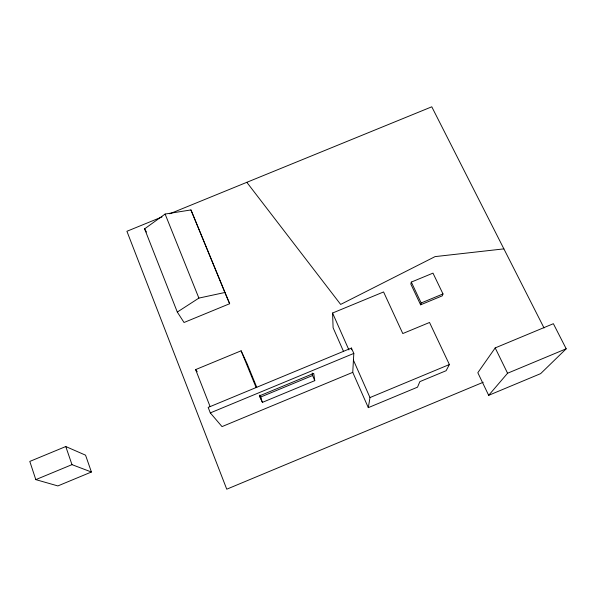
<?xml version="1.0" encoding="UTF-8"?>
<svg xmlns="http://www.w3.org/2000/svg" width="596" height="596" viewBox="0 0 596 596"><rect width="100%" height="100%" fill="white"/><g stroke="black" fill="none" stroke-linecap="round" stroke-linejoin="round"><path stroke-width="0.89" d="M351.364 349.777L351.439 348.049L208.168 407.411L210.314 412.901L222.017 426.609L352.75 372.351L353.815 353.413L351.439 348.049M343.512 351.394L333.104 327.763L332.568 313.027L383.578 291.951L402.792 333.551L429.53 322.473L449.384 364.536L446.106 370.712L419.852 381.634L417.52 387.162L368.306 407.649L369.982 397.569L353.435 360.178M411.307 282.094L410.823 284.054L420.62 304.809L442.292 295.832L442.992 293.947L432.987 273.132L411.307 282.094L421.171 302.977L420.62 304.809M495.194 347.915L477.821 372.709L488.668 395.327L540.647 373.632L566.2 348.794L553.371 323.702L495.194 347.915L507.576 373.238L488.668 395.327M144.59 228.864L165.114 214.053L190.944 209.934L229.654 303.722L184.037 322.496L177.303 312.058L144.59 228.864L146.445 232.038M177.303 312.058L198.885 298.097L224.871 292.494L229.654 303.722M483.237 382.252L226.748 489.197L126.911 231.278L162.03 216.937M507.576 373.238L566.2 348.794M35.812 479.631L71.982 464.642L91.412 472.01L85.548 455.165L65.769 446.538L29.8 461.423L35.812 479.631L57.872 485.926L91.412 472.01M210.314 412.901L353.815 353.413M312.2 373.044L312.58 375.517L260.325 397.182L262.441 402.36L314.77 380.65L313.72 373.401L259.349 395.945L262.441 402.36M369.982 397.569L449.384 364.536M210.06 406.472L195.615 369.602L241.112 350.806L246.968 363.381L256.764 387.34M421.171 302.977L442.992 293.947M169.741 213.793L431.78 106.803L544.029 327.964M503.888 248.875L435.065 256.615L340.651 304.422L246.819 182.316M195.615 369.602L197.209 371.755M259.595 395.662L261.1 398.791M332.568 313.027L348.906 349.934M352.75 372.351L368.306 407.649M312.58 375.517L314.77 380.65M190.944 209.934L224.871 292.494M259.908 395.044L260.959 397.607M241.112 350.806L256.064 387.407M165.114 214.053L198.885 298.097M65.769 446.538L71.982 464.642"/></g></svg>
